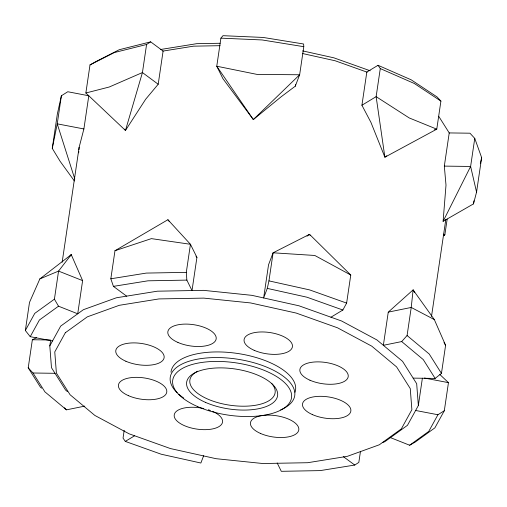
<?xml version="1.0" encoding="UTF-8"?>
<svg xmlns="http://www.w3.org/2000/svg" width="507" height="507" viewBox="0 0 507 507"><rect width="100%" height="100%" fill="white"/><g stroke="black" fill="none" stroke-linecap="round" stroke-linejoin="round"><path stroke-width="0.76" d="M78.686 152.816L78.813 151.244M78.94 149.666L79.13 147.309L83.889 128.949L88.795 95.772L67.773 91.742L61.385 95.766L57.361 113.923L52.272 148.38L60.105 161.283L74.39 180.974M443.105 221.337L446.002 185.125L444.322 166.106L449.221 132.923L469.957 133.202L474.761 138.379L481.65 157.658L476.561 192.115L473.481 203.896L443.105 221.337L470.616 166.454L474.761 138.379M52.525 340.945L30.23 336.673L25.35 330.488L29.495 302.413L39.857 278.913L71.246 254.641L82.616 280.618L77.717 313.801L58.514 306.196L54.414 299.168L58.559 271.093L71.246 254.641L69.7 256.409M61.385 95.766L57.24 123.841L52.272 148.38M41.612 388.166L40.427 387.177L28.215 367.829L32.359 339.753L36.593 337.706M85.86 92.996L90.005 64.915L95.614 61.734L119.259 49.711L150.668 41.853L163.102 51.068L158.203 84.244L145.686 99.207L125.463 130.457L85.86 92.996L109.214 87.02L142.435 72.558L146.58 44.483L150.668 41.853M67.393 391.581L65.593 390.073L51.48 367.708L49.806 345.888L50.611 340.419M62.158 262.233L79.13 147.309M126.611 296.139L113.416 286.366L110.83 278.793L114.975 250.718L167.906 219.727L190.448 244.285L196.919 257.385L192.02 290.562L186.855 280.105L186.303 272.36L190.448 244.285L151.397 238.626L114.975 250.718M124.196 430.31L123.043 438.111L125.299 441.401L161.226 454.221L200.873 463.024L203.668 455.679M220.913 38.145L216.762 66.221L222.953 78.724L253.316 119.557L281.201 96.748L295.289 86.184L299.643 74.77L303.788 46.688L303.623 44.001L263.114 37.442L222.972 35.686L220.913 38.145L262.163 39.958L303.788 46.688M295.289 86.184L295.518 84.637M350.768 275.022L314.79 255.471L273.096 252.803L268.545 264.768L263.646 297.945L267.278 288.394L268.951 280.878L273.096 252.803L309.517 234.323L350.768 275.022L346.623 303.097L342.859 310.018L330.963 317.205M361.922 105.247L366.821 72.064L378.032 65.289L411.152 79.802L437.034 96.932L440.913 101.089L436.768 129.165L384.883 157.202L370.953 122.428L361.922 105.247L376.131 96.653L380.282 68.578L378.032 65.289M360.445 451.503L358.829 462.416L354.742 465.052L320.221 470.61L281.296 471.314L277.164 462.948M388.261 312.128L383.362 345.305L401.696 341.572L407.083 335.526L411.228 307.451L413.116 289.884L388.261 312.128L411.228 307.451L434.322 319.575L445.596 345.311L441.451 373.386L435.139 378.418L413.148 378.121M382.563 442.516L384.762 441.724L407.463 425.316L418.351 405.53L422.388 378.165M431.514 316.4L445.824 219.455M447.161 219.144L444.861 234.741L443.619 235.704L444.861 234.741L443.422 234.171M473.481 203.896L473.944 200.772M390.441 437.623L409.643 445.228L415.246 442.041L434.892 427.845L444.316 410.721L448.461 382.646L439.842 374.496M480.313 163.71L481.65 157.658M25.35 330.488L34.768 313.37L54.414 299.168M30.23 336.673L39.4 320.012L58.514 306.196M49.806 345.888L60.694 326.102L83.395 309.695L116.363 297.786L157.354 291.189L203.58 290.353L251.878 295.334L298.965 305.791L341.629 321.013L376.961 339.963L402.564 361.345L416.678 383.71L418.351 405.53M444.316 410.721L437.928 414.745L428.757 431.406L409.643 445.228M306.995 236.199L309.517 234.323L310.246 235.704M386.771 155.801L384.883 157.202L376.131 96.653L409.231 117.947L436.768 129.165L434.499 129.627M125.299 441.401L134.551 435.811M90.005 64.915L114.303 52.563L146.58 44.483M39.857 278.913L58.559 271.093L82.616 280.618M28.215 367.829L33.012 373.006L44.901 391.841L66.461 409.846L84.796 406.113M160.649 49.483L196.672 43.684L220.114 43.26M162.791 51.118L193.541 46.169L220.057 45.687M110.83 278.793L146.308 273.083L186.303 272.36M113.416 286.366L147.936 280.815L186.855 280.105M444.322 166.106L470.616 166.454L476.561 192.115M32.359 339.753L50.459 339.994M33.012 373.006L55.01 373.304M83.889 128.949L57.24 123.841L74.808 179.041M424.41 378.038L448.461 382.646M415.626 410.474L437.928 414.745M302.698 50.903L333.885 57.83L370.224 70.796M302.464 53.508L335.146 60.764L367.144 72.184M268.951 280.878L309.701 289.928L346.623 303.097M267.278 288.394L306.931 297.203L342.859 310.018M380.282 68.578L414.32 83.49L440.913 101.089M158.203 84.244L142.435 72.558L125.463 130.457L124.614 129.165M343.429 456.674L354.742 465.052M407.083 335.526L429.239 354.032L441.451 373.386M401.696 341.572L423.256 359.583L435.139 378.418M64.522 407.767L66.461 409.846M167.906 219.727L169.338 221.578M195.968 256.149L196.919 257.385M434.322 319.575L413.116 289.884L414.701 292.583M438.745 116.325L449.329 133.094M444.012 342.605L445.596 345.311M271.929 383.748A43.095 18.962 8.4 0 1 227.7 404.865A43.095 18.962 8.4 0 1 197.724 371.194M171.011 372.189A62.919 27.682 8.4 0 1 239.323 353.734A62.919 27.682 8.4 0 1 295.011 392.26M177.152 392.748A62.919 27.682 8.4 0 1 196.589 359.343A62.919 27.682 8.4 0 1 278.248 372.879A62.919 27.682 8.4 0 1 280.625 409.897M183.673 398.02A62.919 27.682 8.4 0 1 178.737 394.218M212.452 411.31A24.418 10.742 8.4 0 1 211.21 429.176A24.418 10.742 8.4 0 1 174.509 417.419A24.418 10.742 8.4 0 1 203.839 408.553M208.326 409.764A24.418 10.742 8.4 0 1 210.456 410.499M65.321 332.75L54.769 351.921L56.391 373.063L70.067 394.731L94.872 415.455L129.114 433.815L170.453 448.568L216.077 458.696L262.88 463.525L307.667 462.714L347.384 456.319L379.331 444.778L401.329 428.884L411.88 409.707L410.258 388.565L396.582 366.897L371.777 346.173L337.535 327.814L296.196 313.066L250.572 302.933L203.77 298.11L158.983 298.921L119.265 305.315L87.318 316.85L65.321 332.75M299.643 74.77L253.316 119.557L216.762 66.221L257.074 74.409L299.643 74.77M260.573 433.479A24.418 10.742 8.4 0 0 298.731 430.228A24.418 10.742 8.4 0 0 264.603 415.271A24.418 10.742 8.4 0 0 260.573 433.479M312.623 414.682A24.418 10.742 8.4 0 0 350.781 411.424A24.418 10.742 8.4 0 0 316.653 396.474A24.418 10.742 8.4 0 0 312.623 414.682M128.537 395.701A24.418 10.742 8.4 0 0 166.702 392.45A24.418 10.742 8.4 0 0 132.568 377.5A24.418 10.742 8.4 0 0 128.537 395.701M309.98 380.231A24.418 10.742 8.4 0 0 348.144 376.98A24.418 10.742 8.4 0 0 314.01 362.03A24.418 10.742 8.4 0 0 309.98 380.231M254.197 350.318A24.418 10.742 8.4 0 0 292.362 347.067A24.418 10.742 8.4 0 0 258.228 332.11A24.418 10.742 8.4 0 0 254.197 350.318M125.901 361.257A24.418 10.742 8.4 0 0 164.059 358.005A24.418 10.742 8.4 0 0 129.931 343.049A24.418 10.742 8.4 0 0 125.901 361.257M177.951 342.459A24.418 10.742 8.4 0 0 216.109 339.202A24.418 10.742 8.4 0 0 181.981 324.252A24.418 10.742 8.4 0 0 177.951 342.459M205.646 402.444A45.966 20.223 8.4 0 0 277.475 396.322A45.966 20.223 8.4 0 0 213.232 368.177A45.966 20.223 8.4 0 0 205.646 402.444M197.534 406.57A60.048 26.415 8.4 0 0 291.367 398.572A60.048 26.415 8.4 0 0 207.452 361.808A60.048 26.415 8.4 0 0 197.534 406.57"/></g></svg>
